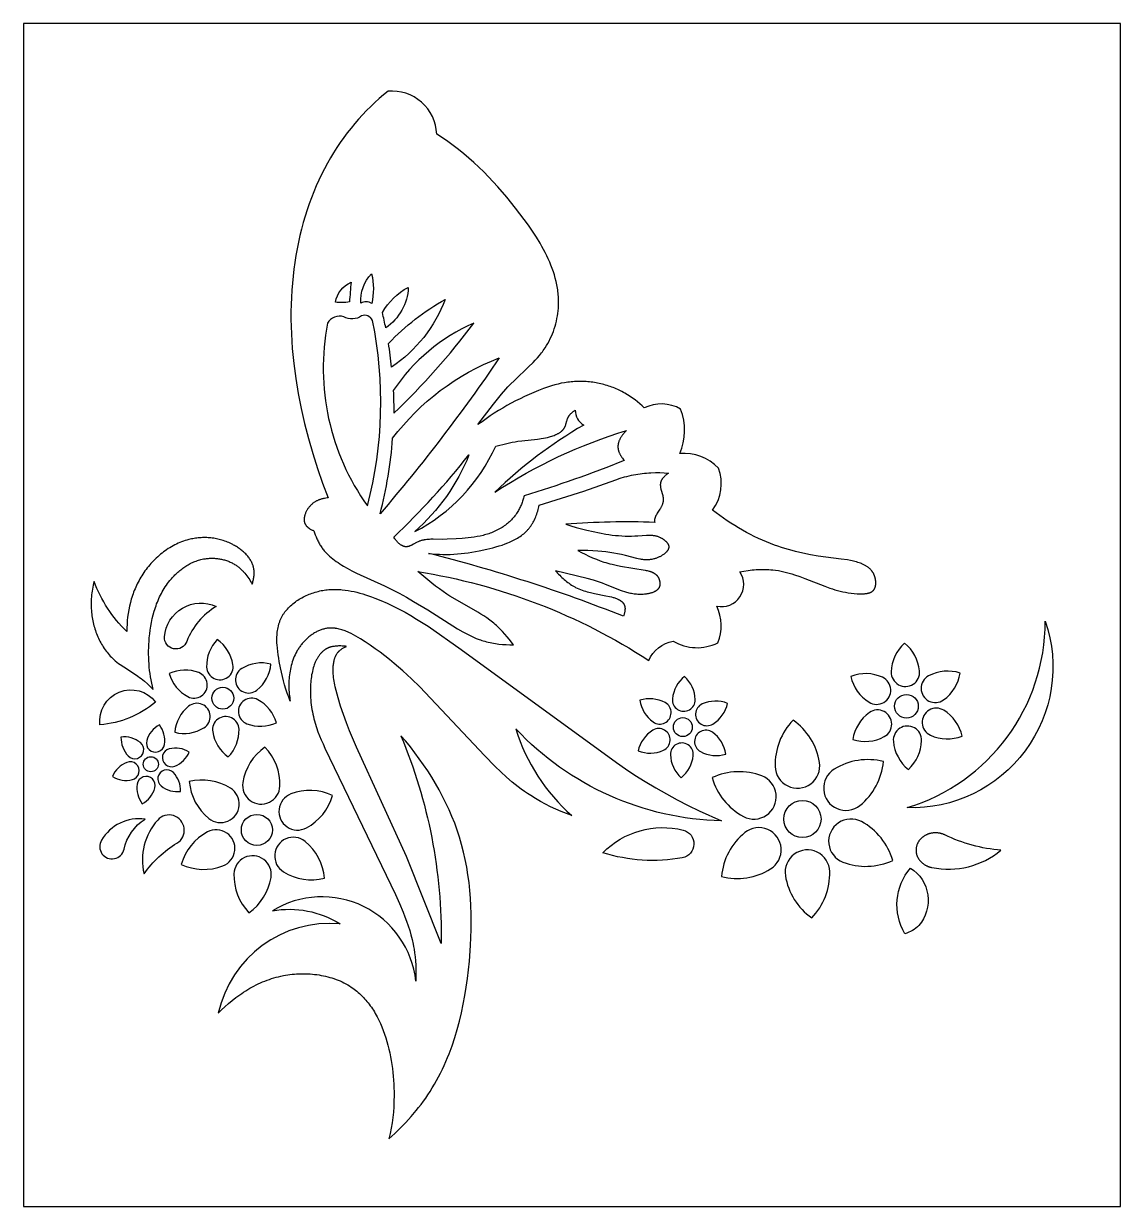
# Model space of a CAD drawing. Extents: x 140 to 465, y 89 to 439.
import ezdxf

# ---------------------------------------------------------------- set-up
doc = ezdxf.new("R2010")
doc.units = 0
doc.layers.add('LAYER_01', color=7, linetype='CONTINUOUS')

msp = doc.modelspace()

# ---------------------------------------------------------------- linework, layer by layer
at = {"layer": 'LAYER_01'}
msp.add_lwpolyline([(139.79, 88.6), (465.09, 88.6), (465.09, 439.35), (139.79, 439.35)], close=True, dxfattribs=at)
for points in [[(230.12, 298.71), (229.77, 298.68), (229.42, 298.63), (229.07, 298.57), (228.72, 298.5), (228.54, 298.47), (228.37, 298.42), (228.2, 298.38), (228.02, 298.33), (227.85, 298.28), (227.68, 298.22), (227.51, 298.16), (227.35, 298.1), (227.18, 298.03), (227.02, 297.96), (226.85, 297.88), (226.69, 297.8), (226.53, 297.72), (226.37, 297.63), (226.22, 297.54), (226.06, 297.44), (225.91, 297.34), (225.76, 297.23), (225.61, 297.12), (225.46, 297.01), (225.32, 296.89), (225.18, 296.76), (225.04, 296.63), (224.9, 296.49), (224.77, 296.35), (224.63, 296.19), (224.5, 296.04), (224.37, 295.88), (224.25, 295.71), (224.13, 295.54), (224.01, 295.37), (223.9, 295.19), (223.8, 295.01), (223.7, 294.83), (223.6, 294.64), (223.51, 294.45), (223.43, 294.27), (223.35, 294.08), (223.28, 293.89), (223.22, 293.69), (223.16, 293.5), (223.14, 293.41), (223.11, 293.31), (223.09, 293.22), (223.07, 293.12), (223.05, 293.02), (223.04, 292.93), (223.03, 292.84), (223.01, 292.74), (223, 292.65), (223, 292.55), (222.99, 292.46), (222.99, 292.37), (222.99, 292.27), (222.99, 292.18), (222.99, 292.09), (223, 292), (223.01, 291.91), (223.02, 291.82), (223.03, 291.73), (223.05, 291.65), (223.07, 291.56), (223.09, 291.47), (223.11, 291.39), (223.14, 291.31), (223.17, 291.22), (223.2, 291.14), (223.23, 291.06), (223.27, 290.98), (223.31, 290.9), (223.33, 290.87), (223.35, 290.83), (223.37, 290.79), (223.4, 290.75), (223.42, 290.71), (223.45, 290.67), (223.5, 290.59), (223.56, 290.51), (223.62, 290.43), (223.69, 290.36), (223.75, 290.29), (223.82, 290.22), (223.89, 290.15), (223.97, 290.08), (224.04, 290.01), (224.12, 289.95), (224.2, 289.88), (224.28, 289.82), (224.36, 289.76), (224.45, 289.7), (224.53, 289.64), (224.62, 289.58), (224.79, 289.48), (224.98, 289.37), (225.16, 289.27), (225.34, 289.18), (225.53, 289.1), (225.72, 289.01), (225.9, 288.94), (226.09, 288.33), (226.3, 287.72), (226.53, 287.12), (226.65, 286.82), (226.78, 286.52), (226.92, 286.23), (227.05, 285.94), (227.2, 285.65), (227.35, 285.37), (227.51, 285.09), (227.67, 284.81), (227.84, 284.54), (228.01, 284.27), (228.19, 284.02), (228.38, 283.76), (228.57, 283.51), (228.76, 283.27), (228.96, 283.02), (229.17, 282.79), (229.38, 282.55), (229.6, 282.33), (229.82, 282.1), (230.04, 281.88), (230.27, 281.66), (230.51, 281.45), (230.99, 281.03), (231.48, 280.63), (231.99, 280.24), (232.51, 279.86), (233.04, 279.5), (233.57, 279.15), (234.12, 278.8), (234.67, 278.47), (235.79, 277.83), (237.15, 277.1), (238.52, 276.42), (246.79, 272.61), (248.98, 271.54), (251.16, 270.41), (253.31, 269.24), (255.45, 268.03), (259.69, 265.49), (268.48, 259.92), (270.03, 259.01), (270.82, 258.58), (271.61, 258.16), (272.41, 257.77), (273.22, 257.39), (274.04, 257.05), (274.87, 256.72), (275.28, 256.57), (275.7, 256.43), (276.13, 256.3), (276.55, 256.17), (277.07, 256.03), (277.59, 255.9), (278.12, 255.79), (278.65, 255.68), (279.18, 255.58), (279.71, 255.5), (280.25, 255.43), (280.78, 255.36), (281.86, 255.26), (282.95, 255.2), (284.03, 255.17), (285.11, 255.17), (283.85, 256.77), (283.2, 257.55), (282.53, 258.32), (281.85, 259.07), (281.14, 259.79), (280.41, 260.5), (280.04, 260.84), (279.66, 261.17), (279.26, 261.51), (278.86, 261.84), (278.02, 262.49), (277.17, 263.1), (276.3, 263.69), (275.41, 264.27), (274.51, 264.82), (267.14, 269.05), (266.23, 269.6), (265.34, 270.17), (264.2, 270.93), (263.09, 271.72), (261.99, 272.54), (260.91, 273.37), (256.67, 276.83, -0.10604), (325.2, 250.51, -0.242634), (332.47, 256.25, 0.257913), (345.66, 255.74, 0.217776), (345.37, 266.6, 0.675058), (352.24, 276.78), (353.44, 277), (354.66, 277.19), (355.88, 277.34), (356.5, 277.4), (357.11, 277.45), (357.72, 277.48), (358.34, 277.51), (358.96, 277.52), (359.57, 277.51), (360.19, 277.5), (360.8, 277.47), (361.41, 277.42), (362.02, 277.36), (362.84, 277.26), (363.65, 277.13), (364.46, 276.97), (365.26, 276.8), (366.06, 276.6), (366.86, 276.39), (367.65, 276.16), (368.44, 275.91), (370, 275.39), (371.54, 274.82), (377.47, 272.5), (378.93, 271.97), (379.67, 271.73), (380.42, 271.49), (381.18, 271.27), (381.95, 271.07), (382.74, 270.88), (383.55, 270.72), (384.38, 270.58), (385.24, 270.45), (386.12, 270.36), (387.02, 270.29), (387.77, 270.26), (388.14, 270.25), (388.51, 270.25), (388.88, 270.27), (389.06, 270.28), (389.24, 270.29), (389.42, 270.31), (389.6, 270.33), (389.77, 270.36), (389.94, 270.39), (390.11, 270.42), (390.27, 270.46), (390.43, 270.5), (390.51, 270.52), (390.59, 270.54), (390.66, 270.57), (390.74, 270.59), (390.81, 270.62), (390.89, 270.65), (390.96, 270.68), (391.03, 270.71), (391.1, 270.74), (391.17, 270.78), (391.23, 270.81), (391.3, 270.85), (391.36, 270.89), (391.42, 270.93), (391.49, 270.97), (391.54, 271.01), (391.6, 271.06), (391.66, 271.1), (391.71, 271.15), (391.77, 271.2), (391.82, 271.25), (391.87, 271.3), (391.92, 271.36), (391.96, 271.41), (392.01, 271.47), (392.05, 271.53), (392.08, 271.57), (392.11, 271.62), (392.14, 271.67), (392.16, 271.71), (392.19, 271.76), (392.21, 271.81), (392.24, 271.86), (392.26, 271.91), (392.28, 271.96), (392.31, 272.01), (392.33, 272.07), (392.35, 272.12), (392.36, 272.17), (392.38, 272.23), (392.4, 272.28), (392.41, 272.34), (392.44, 272.45), (392.47, 272.57), (392.49, 272.69), (392.51, 272.81), (392.52, 272.93), (392.54, 273.05), (392.55, 273.18), (392.55, 273.3), (392.55, 273.43), (392.55, 273.56), (392.55, 273.68), (392.54, 273.81), (392.54, 273.94), (392.52, 274.07), (392.51, 274.2), (392.49, 274.33), (392.47, 274.45), (392.45, 274.58), (392.43, 274.71), (392.4, 274.83), (392.37, 274.96), (392.34, 275.08), (392.3, 275.2), (392.27, 275.32), (392.24, 275.42), (392.2, 275.52), (392.17, 275.62), (392.13, 275.72), (392.09, 275.81), (392.05, 275.91), (392.01, 276), (391.96, 276.09), (391.92, 276.18), (391.87, 276.27), (391.83, 276.36), (391.78, 276.44), (391.73, 276.53), (391.67, 276.61), (391.62, 276.7), (391.57, 276.78), (391.51, 276.86), (391.45, 276.94), (391.4, 277.02), (391.34, 277.09), (391.28, 277.17), (391.21, 277.24), (391.09, 277.39), (390.95, 277.53), (390.82, 277.66), (390.67, 277.8), (390.53, 277.92), (390.38, 278.05), (390.22, 278.17), (390.06, 278.28), (389.9, 278.39), (389.73, 278.5), (389.56, 278.6), (389.38, 278.7), (389.2, 278.8), (389.02, 278.89), (388.84, 278.98), (388.65, 279.07), (388.45, 279.15), (388.26, 279.23), (388.06, 279.31), (387.66, 279.46), (387.24, 279.59), (386.82, 279.72), (386.38, 279.83), (385.94, 279.94), (385.5, 280.03), (385.04, 280.12), (384.12, 280.29), (382.25, 280.55), (375.47, 281.47), (373.16, 281.86), (370.94, 282.3), (368.77, 282.8), (367.71, 283.07), (366.65, 283.36), (365.6, 283.67), (364.56, 284), (363.52, 284.35), (362.48, 284.72), (361.29, 285.17), (360.09, 285.66), (358.9, 286.17), (357.71, 286.71), (356.52, 287.28), (355.34, 287.87), (354.17, 288.49), (353, 289.14), (351.84, 289.81), (350.7, 290.49), (349.57, 291.21), (348.45, 291.94), (347.35, 292.69), (346.26, 293.46), (345.2, 294.24), (344.15, 295.05, 0.252212), (345.88, 307.54, 0.23233), (334.39, 311.84, 0.195797), (334.67, 325.02, 0.254622), (323.87, 325.38), (323.23, 326), (322.57, 326.6), (321.88, 327.18), (321.16, 327.74), (320.43, 328.29), (319.67, 328.81), (318.89, 329.3), (318.08, 329.78), (317.67, 330), (317.26, 330.23), (316.84, 330.44), (316.41, 330.65), (315.99, 330.85), (315.55, 331.04), (315.11, 331.23), (314.67, 331.4), (314.22, 331.57), (313.77, 331.74), (313.32, 331.89), (312.86, 332.04), (312.4, 332.18), (311.93, 332.31), (311.47, 332.43), (310.99, 332.55), (310.52, 332.65), (310.04, 332.75), (309.56, 332.84), (309.08, 332.92), (308.6, 332.99), (308.11, 333.06), (307.62, 333.11), (307.13, 333.16), (306.64, 333.19), (306.15, 333.22), (305.66, 333.24), (305.16, 333.25), (304.67, 333.25), (304.18, 333.25), (303.68, 333.23), (303.19, 333.2), (302.69, 333.17), (302.2, 333.13), (301.71, 333.07), (301.22, 333.01), (300.72, 332.95), (300.24, 332.87), (299.26, 332.69), (298.29, 332.47), (297.33, 332.23), (296.39, 331.95), (295.45, 331.64), (293.97, 331.11), (292.53, 330.55), (291.12, 329.98), (289.73, 329.38), (288.37, 328.76), (287.03, 328.13), (285.71, 327.46), (284.42, 326.78), (283.14, 326.07), (281.88, 325.34), (280.63, 324.58), (279.39, 323.81), (278.17, 323), (276.95, 322.17), (275.75, 321.31), (274.55, 320.43), (279.12, 326.54), (280.31, 328.03), (281.53, 329.5), (282.79, 330.93), (283.44, 331.63), (284.1, 332.32), (285.44, 333.64), (289.55, 337.54), (290.89, 338.87), (291.53, 339.55), (292.16, 340.24), (292.77, 340.95), (293.35, 341.68), (293.64, 342.05), (293.91, 342.43), (294.18, 342.81), (294.45, 343.2), (294.86, 343.86), (295.26, 344.53), (295.63, 345.22), (295.99, 345.93), (296.32, 346.64), (296.62, 347.37), (296.91, 348.1), (297.17, 348.85), (297.41, 349.6), (297.62, 350.36), (297.81, 351.13), (297.98, 351.9), (298.12, 352.67), (298.24, 353.44), (298.34, 354.22), (298.4, 354.99), (298.44, 355.49), (298.46, 355.99), (298.47, 356.49), (298.47, 356.99), (298.46, 357.49), (298.44, 357.98), (298.41, 358.48), (298.37, 358.97), (298.32, 359.47), (298.26, 359.96), (298.2, 360.45), (298.12, 360.94), (297.94, 361.92), (297.73, 362.9), (297.49, 363.87), (297.21, 364.83), (296.91, 365.79), (296.57, 366.75), (296.21, 367.7), (295.82, 368.65), (295.41, 369.59), (294.97, 370.53), (294.51, 371.46), (294.03, 372.38), (293.53, 373.3), (293.01, 374.21), (291.91, 376.02), (290.76, 377.8), (289.55, 379.56), (288.3, 381.29), (285.72, 384.66), (283.1, 387.89), (280.41, 390.99), (279.04, 392.49), (277.65, 393.95), (276.24, 395.39), (274.81, 396.78), (273.35, 398.14), (271.87, 399.47), (270.35, 400.75), (268.81, 402), (267.24, 403.21), (265.63, 404.38), (263.99, 405.51), (262.31, 406.61, 0.42971), (247.88, 419.3), (246.56, 418.23), (245.27, 417.12), (244, 415.98), (242.75, 414.8), (241.53, 413.58), (240.33, 412.33), (239.15, 411.05), (238.01, 409.73), (236.89, 408.37), (235.79, 406.98), (234.73, 405.56), (233.7, 404.1), (232.69, 402.61), (231.72, 401.08), (230.78, 399.52), (229.87, 397.93), (229, 396.31), (228.16, 394.66), (227.35, 392.97), (226.58, 391.26), (225.84, 389.51), (225.14, 387.74), (224.48, 385.93), (223.85, 384.1), (223.26, 382.25), (222.71, 380.36), (222.19, 378.45), (221.72, 376.52), (221.28, 374.56), (220.88, 372.58), (220.52, 370.58), (220.21, 368.56), (219.93, 366.52), (219.69, 364.45), (219.49, 362.37), (219.33, 360.27), (219.21, 358.16), (219.13, 356.03), (219.09, 353.89), (219.08, 351.73), (219.12, 349.56), (219.2, 347.38), (219.47, 342.99), (219.9, 338.57), (220.48, 334.13), (221.21, 329.67), (222.08, 325.21), (223.1, 320.74), (224.25, 316.29), (225.53, 311.85), (226.94, 307.44), (228.48, 303.06)], [(242.98, 365.14, -0.121451), (243.02, 356.39, 0.269494), (239.77, 356.47, -0.211529)], [(236.89, 362.69, -0.003454), (236.42, 356.81, -0.079869), (232.26, 356.76, -0.248216)], [(246.2, 353.66, -0.14656), (253.89, 361.14, -0.235156), (247.2, 349.13, 0.009493)], [(248.02, 344.54, -0.074916), (264.86, 357.59, -0.15453), (248.94, 337.52, 0.01448)], [(229.96, 350.53, 0.206537), (241.75, 296.37, 0.115716), (243.26, 351.36, 0.402465), (240.02, 352.68, -0.278757), (234.76, 352.38, 0.373124)], [(249.55, 323.8, 0.041127), (273.32, 350.52, 0.144965), (249.44, 330.54, -0.013797)], [(249.24, 316.4, -0.139848), (280.86, 340.22, -0.028696), (245.51, 294.02, 0.046504)], [(249.57, 287.08, 0.033779), (271.88, 311.46, -0.118017), (255.78, 288.7, 0.169456), (279.8, 314.07), (283.08, 314.88), (284.72, 315.23), (285.54, 315.38), (286.36, 315.52), (287.52, 315.67), (292.16, 316.13), (292.75, 316.21), (293.34, 316.3), (293.94, 316.4), (294.54, 316.52), (295.14, 316.66), (295.75, 316.81), (296.09, 316.91), (296.44, 317.02), (296.78, 317.13), (297.12, 317.25), (297.46, 317.39), (297.62, 317.46), (297.79, 317.53), (297.95, 317.6), (298.11, 317.68), (298.26, 317.76), (298.41, 317.85), (298.56, 317.93), (298.71, 318.02), (298.85, 318.12), (298.99, 318.21), (299.13, 318.31), (299.26, 318.42), (299.39, 318.52), (299.45, 318.58), (299.51, 318.63), (299.57, 318.69), (299.63, 318.75), (299.68, 318.8), (299.74, 318.86), (299.79, 318.92), (299.84, 318.98), (299.9, 319.05), (299.95, 319.11), (299.99, 319.17), (300.04, 319.24), (300.09, 319.3), (300.13, 319.37), (300.17, 319.44), (300.22, 319.51), (300.26, 319.58), (300.29, 319.65), (300.34, 319.74), (300.38, 319.83), (300.42, 319.92), (300.46, 320.01), (300.49, 320.1), (300.53, 320.19), (300.59, 320.39), (300.65, 320.58), (300.92, 321.57), (300.98, 321.77), (301.04, 321.97), (301.11, 322.16), (301.14, 322.26), (301.18, 322.35), (301.22, 322.45), (301.26, 322.54), (301.31, 322.63), (301.36, 322.72), (301.4, 322.8), (301.45, 322.87), (301.49, 322.95), (301.54, 323.02), (301.59, 323.1), (301.65, 323.17), (301.7, 323.24), (301.76, 323.31), (301.81, 323.38), (301.87, 323.45), (301.93, 323.52), (302, 323.59), (302.12, 323.72), (302.26, 323.84), (302.39, 323.96), (302.53, 324.08), (302.68, 324.2), (302.82, 324.31), (302.97, 324.42), (303.12, 324.52), (303.42, 324.72, 0.273451), (305.9, 320.3, 0.05973), (279.56, 300.4, -0.070353), (318.65, 318.72), (318.4, 318.48), (318.27, 318.36), (318.15, 318.23), (318.02, 318.1), (317.9, 317.97), (317.78, 317.83), (317.67, 317.69), (317.55, 317.55), (317.44, 317.4), (317.33, 317.26), (317.22, 317.11), (317.12, 316.96), (317.02, 316.8), (316.92, 316.65), (316.83, 316.49), (316.74, 316.33), (316.66, 316.17), (316.58, 316.01), (316.51, 315.84), (316.44, 315.68), (316.37, 315.51), (316.31, 315.35), (316.26, 315.18), (316.21, 315.01), (316.19, 314.93), (316.17, 314.84), (316.15, 314.76), (316.14, 314.67), (316.12, 314.59), (316.11, 314.5), (316.1, 314.41), (316.09, 314.33), (316.08, 314.24), (316.07, 314.16), (316.07, 314.07), (316.07, 313.99), (316.07, 313.9), (316.07, 313.82), (316.07, 313.75), (316.07, 313.68), (316.08, 313.54), (316.1, 313.41), (316.12, 313.27), (316.14, 313.13), (316.17, 313), (316.2, 312.86), (316.24, 312.73), (316.28, 312.59), (316.32, 312.46), (316.37, 312.33), (316.42, 312.19), (316.47, 312.06), (316.53, 311.93), (316.59, 311.8), (316.65, 311.67), (316.72, 311.55), (316.79, 311.42), (316.86, 311.29), (316.93, 311.17), (317.01, 311.05), (317.09, 310.93), (317.25, 310.69), (317.42, 310.46), (317.59, 310.23), (317.77, 310.01), (317.96, 309.8, -0.02107), (288.21, 299.31), (288.13, 298.98), (288.05, 298.66), (287.96, 298.34), (287.86, 298.02), (287.76, 297.7), (287.65, 297.38), (287.54, 297.07), (287.42, 296.75), (287.29, 296.44), (287.15, 296.14), (287.01, 295.84), (286.86, 295.54), (286.7, 295.24), (286.53, 294.95), (286.36, 294.66), (286.19, 294.37), (285.97, 294.04), (285.74, 293.72), (285.5, 293.4), (285.25, 293.09), (284.99, 292.79), (284.73, 292.49), (284.46, 292.2), (284.18, 291.92), (283.89, 291.64), (283.59, 291.38), (283.29, 291.12), (282.99, 290.87), (282.67, 290.62), (282.35, 290.39), (282.03, 290.16), (281.7, 289.95), (281.33, 289.72), (280.95, 289.5), (280.57, 289.29), (280.18, 289.09), (279.79, 288.9), (279.39, 288.72), (278.99, 288.55), (278.58, 288.39), (278.17, 288.23), (277.75, 288.09), (277.34, 287.95), (276.91, 287.83), (276.49, 287.71), (276.06, 287.59), (275.2, 287.39), (274.33, 287.21), (273.45, 287.06), (272.56, 286.93), (271.67, 286.82), (269.89, 286.64), (268.12, 286.52), (265.46, 286.42), (264.14, 286.4), (261.28, 286.43), (260.52, 286.42), (260.14, 286.41), (259.76, 286.39), (259.38, 286.35), (259.01, 286.31), (258.82, 286.28), (258.63, 286.25), (258.45, 286.22), (258.26, 286.18), (258.07, 286.13), (257.89, 286.09), (257.7, 286.03), (257.52, 285.98), (257.33, 285.91), (257.15, 285.85), (256.97, 285.78), (256.79, 285.7), (256.55, 285.59), (256.32, 285.47), (255.39, 284.97), (254.94, 284.72), (254.71, 284.61), (254.6, 284.56), (254.48, 284.51), (254.37, 284.46), (254.26, 284.42), (254.14, 284.38), (254.03, 284.34), (253.92, 284.31), (253.86, 284.3), (253.8, 284.28), (253.75, 284.27), (253.69, 284.26), (253.63, 284.25), (253.58, 284.24), (253.52, 284.24), (253.47, 284.23), (253.41, 284.22), (253.35, 284.22), (253.3, 284.22), (253.24, 284.22), (253.18, 284.22), (253.13, 284.22), (253.06, 284.23), (253, 284.23), (252.93, 284.24), (252.87, 284.25), (252.8, 284.26), (252.74, 284.28), (252.67, 284.29), (252.61, 284.31), (252.54, 284.33), (252.48, 284.35), (252.42, 284.38), (252.35, 284.4), (252.29, 284.43), (252.22, 284.46), (252.16, 284.49), (252.1, 284.52), (252.03, 284.55), (251.97, 284.58), (251.91, 284.62), (251.85, 284.66), (251.72, 284.73), (251.6, 284.82), (251.48, 284.9), (251.36, 285), (251.24, 285.09), (251.12, 285.19), (251.01, 285.3), (250.9, 285.4), (250.78, 285.51), (250.68, 285.62), (250.57, 285.74), (250.46, 285.86), (250.36, 285.98), (250.26, 286.1), (250.17, 286.22), (250.07, 286.34), (249.89, 286.59), (249.72, 286.84)], [(259.89, 282.25), (260.96, 282.12), (262.03, 282.03), (263.1, 281.97), (264.16, 281.94), (265.23, 281.93), (266.3, 281.96), (267.37, 282.01), (268.44, 282.08), (269.52, 282.18), (270.59, 282.3), (271.67, 282.45), (272.75, 282.62), (274.93, 283.01), (277.13, 283.48), (278.96, 283.93), (279.88, 284.18), (280.79, 284.45), (281.69, 284.73), (282.57, 285.05), (283.44, 285.38), (283.87, 285.56), (284.29, 285.75), (284.71, 285.94), (285.12, 286.15), (285.52, 286.36), (285.92, 286.57), (286.3, 286.8), (286.68, 287.04), (287.05, 287.29), (287.42, 287.54), (287.77, 287.81), (288.11, 288.08), (288.44, 288.37), (288.61, 288.52), (288.76, 288.67), (288.92, 288.82), (289.08, 288.98), (289.23, 289.14), (289.37, 289.3), (289.52, 289.47), (289.66, 289.63), (289.8, 289.8), (289.94, 289.98), (290.07, 290.15), (290.19, 290.33), (290.32, 290.51), (290.44, 290.7), (290.56, 290.88), (290.68, 291.07), (290.9, 291.46), (291.11, 291.85), (291.31, 292.25), (291.5, 292.66), (291.67, 293.08), (291.84, 293.5), (291.99, 293.93), (292.14, 294.36), (292.27, 294.79), (292.4, 295.22), (292.51, 295.66), (292.61, 296.09), (292.71, 296.53), (305.92, 300.7), (315.45, 304.08), (316.75, 304.51), (318.06, 304.91), (318.72, 305.09), (319.38, 305.26), (320.04, 305.42), (320.71, 305.56), (321.35, 305.68), (321.99, 305.79), (322.63, 305.88), (323.27, 305.96), (323.92, 306.03), (324.56, 306.09), (325.21, 306.13), (325.86, 306.17), (327.16, 306.2), (328.47, 306.19), (329.77, 306.15), (331.06, 306.07), (330.87, 305.93), (330.68, 305.79), (330.49, 305.64), (330.3, 305.48), (330.12, 305.32), (329.94, 305.15), (329.85, 305.06), (329.76, 304.97), (329.68, 304.88), (329.6, 304.79), (329.52, 304.7), (329.44, 304.61), (329.37, 304.51), (329.29, 304.42), (329.23, 304.32), (329.16, 304.23), (329.1, 304.13), (329.04, 304.03), (328.98, 303.93), (328.93, 303.83), (328.88, 303.72), (328.86, 303.67), (328.83, 303.62), (328.81, 303.57), (328.79, 303.52), (328.78, 303.46), (328.76, 303.41), (328.74, 303.36), (328.73, 303.3), (328.71, 303.25), (328.7, 303.2), (328.68, 303.12), (328.67, 303.05), (328.66, 302.97), (328.65, 302.9), (328.64, 302.82), (328.64, 302.75), (328.63, 302.67), (328.63, 302.59), (328.63, 302.51), (328.63, 302.44), (328.64, 302.36), (328.64, 302.28), (328.65, 302.2), (328.66, 302.12), (328.68, 301.97), (328.7, 301.81), (328.73, 301.65), (328.77, 301.49), (328.81, 301.33), (328.89, 301.01), (329.27, 299.7), (329.35, 299.37), (329.39, 299.21), (329.42, 299.05), (329.45, 298.89), (329.48, 298.72), (329.49, 298.56), (329.5, 298.48), (329.51, 298.4), (329.51, 298.32), (329.51, 298.24), (329.51, 298.16), (329.51, 298.08), (329.51, 298), (329.5, 297.92), (329.5, 297.84), (329.49, 297.76), (329.48, 297.68), (329.46, 297.6), (329.45, 297.52), (329.43, 297.44), (329.42, 297.36), (329.4, 297.28), (329.38, 297.2), (329.35, 297.13), (329.33, 297.05), (329.31, 296.97), (329.25, 296.81), (329.19, 296.66), (329.13, 296.5), (329.06, 296.35), (328.98, 296.2), (328.91, 296.05), (328.82, 295.89), (328.74, 295.74), (328.65, 295.6), (328.5, 295.36), (327.74, 294.19), (327.59, 293.96), (327.46, 293.73), (327.39, 293.61), (327.33, 293.49), (327.27, 293.37), (327.22, 293.25), (327.17, 293.13), (327.12, 293.01), (327.08, 292.89), (327.06, 292.83), (327.04, 292.77), (327.02, 292.71), (327.01, 292.65), (326.99, 292.59), (326.98, 292.53), (326.97, 292.47), (326.95, 292.4), (326.95, 292.34), (326.94, 292.28), (326.93, 292.22), (326.93, 292.15), (326.92, 292.09), (326.92, 292.03), (326.92, 291.96), (326.92, 291.9), (326.92, 291.83), (326.93, 291.77), (326.94, 291.69), (326.95, 291.6), (326.96, 291.52), (326.98, 291.44, 0.02742), (300.58, 290.91), (302.12, 290.41), (303.67, 289.96), (305.23, 289.53), (306.8, 289.14), (308.67, 288.71), (310.56, 288.32), (312.45, 287.98), (313.4, 287.83), (314.35, 287.7), (315.31, 287.59), (316.26, 287.51), (317.22, 287.44), (318.17, 287.39), (319.13, 287.37), (320.09, 287.38), (321.05, 287.41), (322, 287.47), (324.49, 287.67), (324.9, 287.68), (325.31, 287.69), (325.52, 287.68), (325.73, 287.68), (325.93, 287.67), (326.14, 287.65), (326.34, 287.63), (326.55, 287.6), (326.75, 287.57), (326.96, 287.53), (327.17, 287.49), (327.37, 287.44), (327.58, 287.38), (327.78, 287.32), (327.99, 287.25), (328.19, 287.17), (328.4, 287.08), (328.6, 286.99), (328.72, 286.93), (328.83, 286.87), (328.94, 286.81), (329.05, 286.75), (329.16, 286.68), (329.27, 286.62), (329.38, 286.55), (329.49, 286.48), (329.6, 286.4), (329.7, 286.33), (329.8, 286.25), (329.9, 286.17), (330, 286.09), (330.09, 286.01), (330.19, 285.92), (330.27, 285.84), (330.36, 285.75), (330.44, 285.66), (330.52, 285.57), (330.6, 285.48), (330.67, 285.39), (330.74, 285.3), (330.77, 285.26), (330.8, 285.21), (330.83, 285.16), (330.86, 285.12), (330.88, 285.07), (330.91, 285.02), (330.94, 284.98), (330.96, 284.93), (330.98, 284.88), (331, 284.84), (331.02, 284.79), (331.04, 284.74), (331.06, 284.69), (331.07, 284.65), (331.09, 284.6), (331.1, 284.55), (331.11, 284.5), (331.12, 284.45), (331.13, 284.41), (331.14, 284.36), (331.14, 284.32), (331.14, 284.29), (331.15, 284.25), (331.15, 284.21), (331.15, 284.18), (331.15, 284.14), (331.15, 284.1), (331.14, 284.07), (331.14, 284.03), (331.14, 283.99), (331.13, 283.96), (331.13, 283.92), (331.12, 283.89), (331.11, 283.85), (331.11, 283.81), (331.1, 283.78), (331.09, 283.74), (331.08, 283.71), (331.07, 283.67), (331.05, 283.63), (331.04, 283.6), (331.03, 283.56), (331.01, 283.53), (331, 283.49), (330.98, 283.46), (330.97, 283.42), (330.93, 283.35), (330.89, 283.28), (330.85, 283.21), (330.81, 283.14), (330.77, 283.07), (330.72, 283), (330.67, 282.93), (330.61, 282.86), (330.56, 282.8), (330.5, 282.73), (330.44, 282.66), (330.38, 282.6), (330.31, 282.53), (330.25, 282.47), (330.18, 282.4), (330.11, 282.34), (330.04, 282.28), (329.89, 282.15), (329.73, 282.03), (329.57, 281.91), (329.4, 281.8), (329.23, 281.69), (329.05, 281.58), (328.87, 281.47), (328.68, 281.37), (328.5, 281.27), (328.31, 281.18), (328.11, 281.09), (327.92, 281.01), (327.72, 280.93), (327.53, 280.85), (327.33, 280.78), (327.14, 280.72), (326.94, 280.66), (326.68, 280.59), (326.42, 280.52), (326.16, 280.47), (325.91, 280.42), (325.66, 280.39), (325.41, 280.36), (325.16, 280.34), (324.92, 280.33), (324.68, 280.32), (324.43, 280.32), (324.2, 280.33), (323.96, 280.35), (323.72, 280.37), (323.49, 280.39), (323.25, 280.42), (323.02, 280.46), (322.79, 280.5), (322.56, 280.54), (322.1, 280.64), (321.65, 280.74), (318.26, 281.66), (317.11, 281.91), (315.96, 282.14), (314.8, 282.35), (313.64, 282.52), (312.47, 282.67), (311.29, 282.8), (310.12, 282.9), (308.64, 283), (307.17, 283.06), (305.69, 283.09), (304.21, 283.08), (305.28, 282.51), (306.35, 281.97), (307.44, 281.45), (308.55, 280.96), (309.66, 280.5), (310.78, 280.08), (311.91, 279.69), (312.47, 279.52), (313.04, 279.35), (313.67, 279.18), (314.31, 279.02), (315.58, 278.73), (316.87, 278.47), (324.18, 277.26), (324.48, 277.2), (324.78, 277.13), (325.08, 277.06), (325.37, 276.98), (325.52, 276.94), (325.66, 276.89), (325.8, 276.84), (325.94, 276.79), (326.08, 276.74), (326.21, 276.68), (326.35, 276.62), (326.48, 276.56), (326.6, 276.49), (326.73, 276.42), (326.85, 276.35), (326.91, 276.31), (326.97, 276.27), (327.03, 276.23), (327.09, 276.19), (327.14, 276.14), (327.2, 276.1), (327.25, 276.06), (327.31, 276.01), (327.36, 275.96), (327.41, 275.91), (327.47, 275.86), (327.52, 275.81), (327.56, 275.76), (327.61, 275.71), (327.66, 275.65), (327.71, 275.6), (327.75, 275.54), (327.8, 275.48), (327.85, 275.4), (327.91, 275.32), (327.96, 275.24), (328.01, 275.15), (328.06, 275.07), (328.1, 274.98), (328.15, 274.89), (328.19, 274.8), (328.23, 274.7), (328.27, 274.61), (328.3, 274.51), (328.33, 274.42), (328.36, 274.32), (328.39, 274.22), (328.42, 274.13), (328.44, 274.03), (328.46, 273.93), (328.48, 273.83), (328.49, 273.73), (328.5, 273.63), (328.51, 273.54), (328.52, 273.44), (328.52, 273.34), (328.53, 273.24), (328.52, 273.15), (328.52, 273.05), (328.51, 272.96), (328.5, 272.87), (328.49, 272.82), (328.49, 272.78), (328.48, 272.73), (328.47, 272.69), (328.46, 272.64), (328.45, 272.6), (328.44, 272.55), (328.43, 272.51), (328.41, 272.47), (328.4, 272.43), (328.39, 272.39), (328.37, 272.35), (328.36, 272.31), (328.34, 272.27), (328.32, 272.23), (328.31, 272.2), (328.29, 272.16), (328.27, 272.12), (328.25, 272.08), (328.23, 272.05), (328.21, 272.01), (328.19, 271.98), (328.17, 271.94), (328.14, 271.91), (328.12, 271.87), (328.09, 271.84), (328.07, 271.8), (328.04, 271.77), (327.99, 271.7), (327.94, 271.64), (327.88, 271.58), (327.82, 271.52), (327.76, 271.46), (327.69, 271.4), (327.63, 271.34), (327.56, 271.29), (327.49, 271.24), (327.42, 271.18), (327.34, 271.13), (327.27, 271.08), (327.19, 271.04), (327.11, 270.99), (327.03, 270.94), (326.95, 270.9), (326.86, 270.86), (326.78, 270.82), (326.69, 270.78), (326.6, 270.74), (326.42, 270.66), (326.23, 270.6), (326.04, 270.53), (325.84, 270.47), (325.64, 270.42), (325.44, 270.37), (325.24, 270.32), (325.03, 270.28), (324.82, 270.24), (324.61, 270.21), (324.39, 270.18), (323.97, 270.13), (323.54, 270.1), (323.12, 270.08), (322.72, 270.08), (322.33, 270.08), (321.95, 270.09), (321.57, 270.12), (321.2, 270.15), (320.84, 270.19), (320.48, 270.25), (320.12, 270.31), (319.77, 270.37), (319.43, 270.45), (319.09, 270.53), (318.75, 270.62), (318.42, 270.71), (318.08, 270.81), (317.43, 271.03), (316.79, 271.26), (316.16, 271.5), (312.41, 273.05), (311.53, 273.38), (310.64, 273.69), (309.73, 273.98), (308.82, 274.26), (306.97, 274.78), (297.57, 277.1), (297.86, 276.75), (298.16, 276.41), (298.47, 276.08), (298.79, 275.75), (299.11, 275.42), (299.44, 275.1), (299.78, 274.79), (300.12, 274.49), (300.47, 274.2), (300.83, 273.91), (301.19, 273.63), (301.56, 273.37), (301.93, 273.11), (302.3, 272.87), (302.68, 272.64), (303.05, 272.42), (303.29, 272.3), (303.52, 272.17), (303.98, 271.95), (304.46, 271.73), (304.93, 271.54), (305.42, 271.36), (305.91, 271.19), (306.41, 271.03), (306.92, 270.88), (307.44, 270.74), (307.97, 270.61), (309.07, 270.37), (312.49, 269.7), (313.57, 269.47), (314.11, 269.34), (314.62, 269.2), (314.88, 269.12), (315.13, 269.04), (315.37, 268.96), (315.61, 268.87), (315.84, 268.77), (316.06, 268.67), (316.17, 268.62), (316.27, 268.57), (316.38, 268.51), (316.48, 268.46), (316.58, 268.4), (316.68, 268.34), (316.77, 268.28), (316.87, 268.22), (316.96, 268.15), (317.04, 268.09), (317.13, 268.02), (317.21, 267.95), (317.29, 267.88), (317.37, 267.81), (317.44, 267.73), (317.51, 267.65), (317.54, 267.61), (317.58, 267.58), (317.61, 267.54), (317.64, 267.49), (317.67, 267.45), (317.7, 267.41), (317.73, 267.37), (317.76, 267.33), (317.78, 267.28), (317.81, 267.24), (317.84, 267.2), (317.86, 267.15), (317.88, 267.11), (317.91, 267.06), (317.93, 267.02), (317.95, 266.97), (317.97, 266.92), (317.99, 266.87), (318, 266.82), (318.02, 266.78), (318.04, 266.73), (318.05, 266.68), (318.07, 266.62), (318.08, 266.57), (318.1, 266.49), (318.11, 266.4), (318.13, 266.32), (318.14, 266.23), (318.15, 266.14), (318.15, 266.05), (318.16, 265.96), (318.16, 265.87), (318.16, 265.78), (318.16, 265.68), (318.15, 265.59), (318.15, 265.49), (318.14, 265.4), (318.13, 265.3), (318.11, 265.11), (318.07, 264.92), (318.04, 264.72), (317.99, 264.53), (317.95, 264.34), (317.9, 264.15), (317.84, 263.97), (317.78, 263.78), (317.72, 263.6, 0.032897)], [(160.7, 273.92), (160.55, 273.36), (160.42, 272.79), (160.3, 272.23), (160.19, 271.66), (160.1, 271.09), (160.02, 270.52), (159.94, 269.94), (159.89, 269.36), (159.84, 268.79), (159.81, 268.21), (159.8, 267.62), (159.79, 267.04), (159.8, 266.46), (159.83, 265.87), (159.87, 265.28), (159.92, 264.7), (159.97, 264.21), (160.04, 263.72), (160.12, 263.23), (160.2, 262.75), (160.3, 262.26), (160.4, 261.78), (160.52, 261.29), (160.64, 260.81), (160.78, 260.33), (160.92, 259.86), (161.08, 259.39), (161.24, 258.92), (161.41, 258.45), (161.6, 257.99), (161.79, 257.53), (161.99, 257.08), (162.2, 256.63), (162.43, 256.19), (162.66, 255.76), (162.9, 255.33), (163.15, 254.91), (163.41, 254.49), (163.67, 254.08), (163.95, 253.68), (164.24, 253.29), (164.54, 252.91), (164.84, 252.53), (165.16, 252.17), (165.48, 251.81), (165.81, 251.46), (166.15, 251.13), (166.5, 250.8), (166.74, 250.59), (166.97, 250.39), (167.45, 250), (167.94, 249.63), (168.44, 249.26), (169.47, 248.56), (172.63, 246.55), (173.66, 245.85), (174.17, 245.49), (174.67, 245.12), (175.14, 244.74), (175.6, 244.36), (176.5, 243.56), (178.24, 241.91), (178.01, 242.84), (177.8, 243.78), (177.61, 244.71), (177.44, 245.66), (177.3, 246.61), (177.17, 247.56), (177.07, 248.51), (176.99, 249.47), (176.93, 250.43), (176.89, 251.39), (176.87, 252.36), (176.86, 253.33), (176.88, 254.3), (176.92, 255.27), (176.98, 256.24), (177.06, 257.21), (177.18, 258.35), (177.32, 259.49), (177.49, 260.63), (177.7, 261.76), (177.94, 262.89), (178.21, 264), (178.52, 265.1), (178.68, 265.65), (178.86, 266.19), (179.05, 266.73), (179.24, 267.27), (179.45, 267.8), (179.67, 268.32), (179.9, 268.84), (180.13, 269.36), (180.38, 269.87), (180.64, 270.37), (180.91, 270.87), (181.2, 271.36), (181.49, 271.85), (181.8, 272.33), (182.12, 272.8), (182.45, 273.27), (182.79, 273.72), (183.14, 274.17), (183.63, 274.75), (183.88, 275.04), (184.14, 275.32), (184.4, 275.59), (184.67, 275.86), (184.94, 276.13), (185.22, 276.39), (185.5, 276.65), (185.79, 276.9), (186.08, 277.14), (186.38, 277.38), (186.68, 277.61), (186.98, 277.84), (187.29, 278.06), (187.61, 278.27), (187.92, 278.48), (188.24, 278.68), (188.57, 278.87), (188.9, 279.05), (189.23, 279.23), (189.57, 279.4), (189.91, 279.56), (190.26, 279.71), (190.6, 279.85), (190.96, 279.98), (191.31, 280.11), (191.67, 280.22), (192.03, 280.33), (192.39, 280.42), (192.76, 280.51), (193.13, 280.59), (193.42, 280.64), (193.72, 280.68), (194.02, 280.72), (194.31, 280.75), (194.61, 280.78), (194.91, 280.8), (195.21, 280.81), (195.52, 280.82), (195.82, 280.82), (196.12, 280.81), (196.42, 280.8), (196.72, 280.78), (197.02, 280.75), (197.32, 280.71), (197.62, 280.67), (197.92, 280.63), (198.22, 280.57), (198.51, 280.51), (198.8, 280.45), (199.1, 280.37), (199.38, 280.29), (199.67, 280.21), (199.96, 280.12), (200.24, 280.02), (200.52, 279.91), (200.8, 279.8), (201.07, 279.68), (201.34, 279.55), (201.61, 279.42), (201.87, 279.28), (202.13, 279.13), (202.38, 278.98), (202.59, 278.85), (202.8, 278.71), (203, 278.57), (203.2, 278.43), (203.4, 278.28), (203.6, 278.12), (203.79, 277.96), (203.98, 277.8), (204.16, 277.64), (204.35, 277.47), (204.53, 277.3), (204.7, 277.12), (204.87, 276.94), (205.04, 276.76), (205.38, 276.39), (205.69, 276), (206, 275.61), (206.29, 275.2), (206.57, 274.79), (206.84, 274.37), (207.09, 273.95), (207.33, 273.52), (207.56, 273.08), (207.65, 273.35), (207.73, 273.63), (207.81, 273.92), (207.88, 274.2), (207.94, 274.49), (208, 274.78), (208.05, 275.07), (208.09, 275.36), (208.12, 275.65), (208.15, 275.94), (208.16, 276.23), (208.16, 276.38), (208.16, 276.53), (208.16, 276.67), (208.16, 276.81), (208.15, 276.96), (208.14, 277.1), (208.12, 277.25), (208.11, 277.39), (208.09, 277.53), (208.07, 277.67), (208.04, 277.81), (208.01, 277.96), (207.98, 278.1), (207.95, 278.24), (207.91, 278.39), (207.87, 278.53), (207.82, 278.67), (207.77, 278.81), (207.72, 278.94), (207.67, 279.08), (207.61, 279.22), (207.56, 279.35), (207.49, 279.49), (207.43, 279.62), (207.36, 279.75), (207.29, 279.88), (207.22, 280.01), (207.15, 280.14), (206.99, 280.4), (206.83, 280.65), (206.65, 280.9), (206.47, 281.14), (206.28, 281.38), (206.08, 281.62), (205.87, 281.85), (205.65, 282.07), (205.43, 282.29), (205.2, 282.51), (204.97, 282.72), (204.73, 282.93), (204.48, 283.13), (204.23, 283.33), (203.98, 283.53), (203.72, 283.71), (203.45, 283.9), (203.18, 284.07), (202.91, 284.25), (202.64, 284.41), (202.36, 284.58), (202.08, 284.73), (201.8, 284.88), (201.41, 285.08), (201.02, 285.27), (200.62, 285.45), (200.23, 285.62), (199.83, 285.77), (199.43, 285.92), (199.02, 286.06), (198.62, 286.18), (198.21, 286.3), (197.8, 286.41), (197.39, 286.51), (196.98, 286.59), (196.57, 286.67), (196.16, 286.74), (195.74, 286.79), (195.33, 286.84), (194.91, 286.88), (194.5, 286.91), (194.08, 286.93), (193.67, 286.94), (193.25, 286.94), (192.84, 286.93), (192.42, 286.91), (192.01, 286.89), (191.6, 286.85), (191.19, 286.8), (190.78, 286.75), (190.37, 286.69), (189.96, 286.61), (189.56, 286.53), (189.16, 286.44), (188.76, 286.34), (188.22, 286.2), (187.69, 286.03), (187.17, 285.86), (186.65, 285.67), (186.13, 285.46), (185.62, 285.24), (185.12, 285.01), (184.62, 284.76), (184.13, 284.5), (183.64, 284.23), (183.16, 283.94), (182.68, 283.65), (182.21, 283.34), (181.75, 283.02), (181.3, 282.68), (180.85, 282.34), (180.41, 281.99), (179.98, 281.62), (179.55, 281.25), (179.14, 280.87), (178.73, 280.47), (178.33, 280.07), (177.94, 279.66), (177.55, 279.24), (177.18, 278.82), (176.81, 278.38), (176.46, 277.94), (176.11, 277.49), (175.78, 277.04), (175.45, 276.57), (175.14, 276.1), (174.84, 275.63), (174.55, 275.16), (174.27, 274.69), (174.01, 274.21), (173.75, 273.73), (173.51, 273.24), (173.27, 272.75), (173.04, 272.25), (172.83, 271.75), (172.62, 271.25), (172.42, 270.74), (172.24, 270.23), (172.06, 269.72), (171.89, 269.2), (171.73, 268.68), (171.58, 268.16), (171.44, 267.64), (171.19, 266.58), (170.97, 265.52), (170.79, 264.45), (170.64, 263.38), (170.53, 262.31), (170.45, 261.23), (170.4, 260.16), (170.39, 259.09, -0.113559)], [(218.88, 238.42), (218.63, 239.01), (218.4, 239.61), (217.96, 240.81), (217.57, 242.01), (217.21, 243.23), (216.87, 244.47), (216.56, 245.73), (216, 248.29), (215.62, 250.22), (215.44, 251.19), (215.29, 252.16), (215.15, 253.14), (215.04, 254.12), (214.96, 255.09), (214.93, 255.58), (214.91, 256.06), (214.9, 256.54), (214.91, 257.02), (214.92, 257.49), (214.94, 257.96), (214.97, 258.43), (215.02, 258.89), (215.08, 259.35), (215.15, 259.81), (215.24, 260.26), (215.34, 260.7), (215.39, 260.92), (215.45, 261.14), (215.52, 261.36), (215.58, 261.58), (215.66, 261.79), (215.73, 262), (215.81, 262.21), (215.89, 262.42), (215.98, 262.63), (216.07, 262.84), (216.17, 263.04), (216.27, 263.24), (216.37, 263.43), (216.48, 263.62), (216.58, 263.81), (216.7, 263.99), (216.81, 264.18), (216.93, 264.36), (217.05, 264.54), (217.18, 264.72), (217.31, 264.89), (217.44, 265.07), (217.72, 265.41), (218.01, 265.74), (218.32, 266.07), (218.63, 266.39), (218.96, 266.7), (219.3, 267), (219.65, 267.3), (220.01, 267.58), (220.38, 267.86), (220.75, 268.13), (221.14, 268.39), (221.53, 268.64), (221.94, 268.88), (222.35, 269.11), (222.76, 269.33), (223.18, 269.54), (223.61, 269.75), (224.04, 269.94), (224.48, 270.12), (224.92, 270.29), (225.36, 270.45), (225.81, 270.6), (226.26, 270.74), (226.71, 270.87), (227.16, 270.99), (227.61, 271.1), (228.06, 271.2), (228.51, 271.28), (228.96, 271.35), (229.41, 271.41), (229.85, 271.47), (230.3, 271.51), (230.75, 271.54), (231.19, 271.56), (231.64, 271.57), (232.08, 271.58), (232.53, 271.57), (232.97, 271.56), (233.41, 271.54), (233.85, 271.51), (234.29, 271.47), (235.17, 271.37), (236.05, 271.24), (236.92, 271.08), (237.79, 270.9), (238.65, 270.7), (239.51, 270.47), (240.36, 270.23), (241.21, 269.96), (242.05, 269.69), (243, 269.36), (243.93, 269.01), (245.78, 268.27), (247.6, 267.47), (249.4, 266.62), (251.17, 265.72), (252.92, 264.77), (254.64, 263.78), (256.35, 262.76), (259.73, 260.62), (269.61, 253.78), (315.65, 220.24), (318.34, 218.35), (321.07, 216.52), (324.14, 214.56), (327.26, 212.69), (330.43, 210.9), (333.64, 209.17), (336.88, 207.52), (340.16, 205.93), (346.8, 202.93, -0.20111), (285.81, 230.18, 0.139451), (302.38, 204.54), (300.79, 205.12), (299.21, 205.74), (297.65, 206.41), (296.1, 207.12), (294.58, 207.87), (293.08, 208.67), (291.61, 209.51), (290.18, 210.4), (289.24, 211.03), (288.31, 211.67), (287.39, 212.34), (286.49, 213.02), (285.61, 213.72), (284.73, 214.44), (283.01, 215.92), (281.34, 217.45), (279.69, 219.03), (276.49, 222.27), (257.28, 242.7), (254.83, 245.07), (252.3, 247.38), (249.68, 249.64), (248.32, 250.74), (246.94, 251.83), (245.52, 252.91), (244.07, 253.96), (242.58, 255.01), (241.05, 256.03), (239.71, 256.89), (239.03, 257.31), (238.34, 257.71), (237.64, 258.1), (236.95, 258.46), (236.24, 258.79), (235.89, 258.95), (235.54, 259.1), (235.18, 259.24), (234.83, 259.37), (234.47, 259.49), (234.12, 259.61), (233.76, 259.71), (233.4, 259.8), (233.05, 259.88), (232.69, 259.95), (232.33, 260.01), (232.15, 260.03), (231.97, 260.05), (231.8, 260.07), (231.62, 260.09), (231.44, 260.1), (231.26, 260.1), (231.08, 260.11), (230.9, 260.11), (230.72, 260.11), (230.55, 260.1), (230.37, 260.09), (230.19, 260.07), (230.01, 260.05), (229.83, 260.03), (229.57, 259.99), (229.31, 259.94), (229.05, 259.89), (228.8, 259.82), (228.54, 259.75), (228.28, 259.67), (228.03, 259.58), (227.77, 259.49), (227.52, 259.39), (227.27, 259.28), (227.02, 259.16), (226.77, 259.04), (226.52, 258.91), (226.28, 258.78), (226.04, 258.64), (225.8, 258.49), (225.56, 258.34), (225.32, 258.18), (225.09, 258.02), (224.86, 257.85), (224.64, 257.67), (224.42, 257.49), (224.2, 257.31), (223.98, 257.12), (223.77, 256.93), (223.56, 256.73), (223.35, 256.53), (223.15, 256.33), (222.96, 256.12), (222.76, 255.91), (222.58, 255.7), (222.39, 255.48), (222.21, 255.26), (222.04, 255.03), (221.87, 254.81), (221.71, 254.58), (221.54, 254.35), (221.39, 254.11), (221.24, 253.88), (221.09, 253.64), (220.95, 253.4), (220.81, 253.15), (220.55, 252.66), (220.3, 252.16), (220.07, 251.65), (219.86, 251.13), (219.66, 250.6), (219.48, 250.07), (219.31, 249.54), (219.16, 248.99), (219.03, 248.45), (218.91, 247.9), (218.8, 247.34), (218.71, 246.78), (218.63, 246.22), (218.57, 245.66), (218.52, 245.1), (218.48, 244.53), (218.46, 243.97), (218.45, 243.4), (218.45, 242.84), (218.46, 242.28), (218.49, 241.72), (218.52, 241.16), (218.57, 240.6), (218.63, 240.05), (218.7, 239.5), (218.78, 238.96)], [(181.54, 257.5, -0.521468), (196.94, 266.53, 0.168674), (188.19, 256.16, -0.862466)], [(401.83, 206.84, 0.331143), (442.81, 262.17, -0.526279)], [(201.87, 249.28, 0.202987), (197.23, 256.71, 0.202987), (194.07, 248.55, 1.065396)], [(197.52, 145.85), (198.5, 146.85), (199.51, 147.82), (200.55, 148.76), (201.63, 149.67), (202.74, 150.54), (203.31, 150.96), (203.88, 151.37), (204.46, 151.77), (205.05, 152.16), (205.65, 152.54), (206.26, 152.91), (206.87, 153.27), (207.49, 153.61), (208.11, 153.94), (208.74, 154.26), (209.38, 154.57), (210.03, 154.87), (210.68, 155.15), (211.34, 155.41), (212, 155.67), (212.68, 155.91), (213.35, 156.13), (214.03, 156.34), (214.72, 156.53), (215.42, 156.71), (216.12, 156.87), (216.82, 157.02), (217.47, 157.14), (218.13, 157.25), (218.79, 157.34), (219.45, 157.41), (220.11, 157.48), (220.77, 157.53), (221.44, 157.56), (222.11, 157.58), (222.77, 157.59), (223.44, 157.58), (224.11, 157.56), (224.77, 157.52), (225.43, 157.47), (226.09, 157.4), (226.75, 157.32), (227.41, 157.22), (228.06, 157.11), (228.7, 156.99), (229.34, 156.85), (229.98, 156.69), (230.61, 156.52), (231.23, 156.33), (231.84, 156.13), (232.45, 155.92), (233.05, 155.69), (233.64, 155.44), (234.22, 155.18), (234.79, 154.9), (235.35, 154.61), (235.9, 154.3), (236.44, 153.97), (236.97, 153.63), (237.4, 153.34), (237.83, 153.02), (238.25, 152.7), (238.66, 152.37), (239.06, 152.03), (239.45, 151.68), (239.84, 151.31), (240.21, 150.94), (240.58, 150.56), (240.94, 150.17), (241.29, 149.77), (241.63, 149.36), (241.97, 148.94), (242.29, 148.52), (242.61, 148.08), (242.92, 147.64), (243.22, 147.19), (243.52, 146.74), (243.81, 146.27), (244.08, 145.8), (244.36, 145.32), (244.62, 144.84), (245.12, 143.85), (245.6, 142.84), (246.05, 141.81), (246.46, 140.75), (246.85, 139.68), (247.21, 138.59), (247.55, 137.49), (247.86, 136.37), (248.14, 135.24), (248.39, 134.11), (248.63, 132.96), (248.83, 131.81), (249.01, 130.65), (249.17, 129.5), (249.31, 128.34), (249.42, 127.18), (249.51, 126.02), (249.58, 124.87), (249.63, 123.73), (249.66, 122.59), (249.67, 121.47), (249.64, 119.8), (249.57, 118.16), (249.45, 116.54), (249.29, 114.93), (249.08, 113.33), (248.82, 111.75), (248.5, 110.17), (248.14, 108.6), (249.85, 110.18), (251.52, 111.81), (253.14, 113.49), (254.71, 115.23), (256.22, 117.01), (256.95, 117.92), (257.66, 118.84), (258.36, 119.78), (259.04, 120.72), (259.69, 121.68), (260.33, 122.65), (261, 123.72), (261.65, 124.8), (262.27, 125.89), (262.87, 127), (263.44, 128.12), (264, 129.24), (264.53, 130.39), (265.04, 131.54), (265.53, 132.7), (266, 133.87), (266.88, 136.24), (267.69, 138.65), (268.42, 141.09), (269.08, 143.55), (269.67, 146.04), (270.2, 148.56), (270.66, 151.09), (271.07, 153.63), (271.43, 156.19), (271.73, 158.75), (271.99, 161.32), (272.35, 166.01), (272.46, 168.35), (272.53, 170.69), (272.56, 173.03), (272.53, 175.36), (272.46, 177.68), (272.33, 180), (272.14, 182.31), (271.9, 184.61), (271.59, 186.89), (271.23, 189.16), (270.79, 191.42), (270.29, 193.67), (269.71, 195.89), (269.07, 198.1), (268.39, 200.16), (267.65, 202.21), (266.84, 204.23), (265.98, 206.23), (265.05, 208.22), (264.07, 210.17), (263.04, 212.11), (261.96, 214.01), (260.82, 215.89), (259.64, 217.75), (258.42, 219.57), (257.15, 221.36), (255.84, 223.11), (254.5, 224.84), (253.11, 226.52), (251.7, 228.17, -0.102616), (263.63, 166.6), (253.34, 192.39), (238.51, 224.75), (236.49, 229.58), (235.55, 232.02), (234.66, 234.48), (233.82, 236.96), (233.05, 239.45), (232.74, 240.52), (232.45, 241.59), (232.2, 242.67), (232.08, 243.22), (231.97, 243.76), (231.88, 244.31), (231.8, 244.87), (231.73, 245.42), (231.67, 245.98), (231.63, 246.55), (231.61, 247.11), (231.6, 247.68), (231.61, 248.26), (231.62, 248.57), (231.64, 248.88), (231.67, 249.19), (231.71, 249.5), (231.75, 249.81), (231.8, 250.12), (231.86, 250.42), (231.9, 250.57), (231.93, 250.72), (231.97, 250.86), (232.02, 251.01), (232.06, 251.15), (232.11, 251.3), (232.16, 251.44), (232.22, 251.58), (232.28, 251.71), (232.34, 251.85), (232.4, 251.98), (232.47, 252.11), (232.54, 252.24), (232.62, 252.37), (232.7, 252.49), (232.78, 252.61), (232.87, 252.73), (232.96, 252.85), (233.02, 252.92), (233.09, 253), (233.15, 253.07), (233.22, 253.14), (233.29, 253.21), (233.36, 253.28), (233.43, 253.35), (233.51, 253.42), (233.58, 253.48), (233.66, 253.55), (233.82, 253.67), (233.98, 253.79), (234.14, 253.91), (234.31, 254.02), (234.49, 254.12), (234.66, 254.22), (234.84, 254.32), (235.02, 254.41), (235.2, 254.49), (235.39, 254.57), (235.57, 254.65), (235.24, 254.69), (234.91, 254.72), (234.58, 254.75), (234.24, 254.77), (233.9, 254.79), (233.56, 254.79), (233.22, 254.79), (232.89, 254.78), (232.55, 254.76), (232.22, 254.73), (231.89, 254.68), (231.73, 254.66), (231.57, 254.63), (231.41, 254.6), (231.25, 254.57), (231.09, 254.53), (230.94, 254.49), (230.79, 254.44), (230.63, 254.4), (230.49, 254.35), (230.34, 254.29), (230.23, 254.25), (230.13, 254.21), (230.03, 254.16), (229.93, 254.12), (229.83, 254.07), (229.73, 254.02), (229.64, 253.97), (229.54, 253.92), (229.44, 253.86), (229.35, 253.8), (229.26, 253.75), (229.17, 253.69), (229.08, 253.63), (228.99, 253.56), (228.9, 253.5), (228.81, 253.43), (228.64, 253.3), (228.48, 253.15), (228.31, 253), (228.16, 252.85), (228, 252.69), (227.85, 252.52), (227.71, 252.35), (227.57, 252.18), (227.43, 252), (227.3, 251.81), (227.17, 251.62), (227.05, 251.42), (226.93, 251.22), (226.81, 251.02), (226.7, 250.81), (226.59, 250.6), (226.48, 250.38), (226.38, 250.16), (226.28, 249.94), (226.19, 249.71), (226.1, 249.48), (226.01, 249.24), (225.84, 248.76), (225.69, 248.27), (225.56, 247.77), (225.43, 247.26), (225.32, 246.74), (225.22, 246.21), (225.13, 245.68), (225.06, 245.14), (224.99, 244.6), (224.94, 244.06), (224.9, 243.51), (224.87, 242.97), (224.84, 242.42), (224.83, 241.33), (224.85, 240.26), (224.89, 239.51), (224.94, 238.76), (225.01, 238.04), (225.09, 237.32), (225.19, 236.61), (225.3, 235.91), (225.43, 235.22), (225.57, 234.54), (225.72, 233.87), (225.88, 233.2), (226.06, 232.55), (226.24, 231.9), (226.65, 230.62), (227.09, 229.37), (227.57, 228.13), (228.07, 226.92), (228.6, 225.72), (229.15, 224.53), (250.04, 181.09), (251.24, 178.46), (252.37, 175.82), (252.89, 174.49), (253.39, 173.15), (253.86, 171.8), (254.29, 170.45), (254.68, 169.08), (255.03, 167.71), (255.34, 166.32), (255.47, 165.62), (255.59, 164.92), (255.77, 163.74), (255.91, 162.56), (256.02, 161.37), (256.09, 160.17), (256.14, 158.97), (256.16, 157.78), (256.16, 156.58), (256.13, 155.38, 0.550845), (213.58, 176.26, -0.184583), (233.64, 172.39, 0.377827)], [(405.52, 247.37, 0.202987), (401.07, 255.63, 0.202987), (397.13, 247.11, 1.065396)], [(209, 241.7, 0.202987), (213.12, 249.42, 0.202987), (204.47, 248.09, 1.065396)], [(191.73, 246.89, 0.202987), (182.98, 246.59, 0.202987), (188.47, 239.77, 1.065396)], [(338.98, 238.89, 0.202987), (335.85, 245.74, 0.202987), (332.25, 239.13, 1.065396)], [(394.52, 245.5, 0.202987), (385.15, 245.77, 0.202987), (390.55, 238.1, 1.065396)], [(412.64, 238.78, 0.202987), (417.57, 246.76, 0.202987), (408.22, 245.92, 1.065396)], [(178.93, 238.17, -0.159069), (162.4, 231.44, -0.760083)], [(206.01, 231.72, 0.202987), (214.76, 232.02, 0.202987), (209.27, 238.85, 1.065396)], [(330.07, 237.98, 0.202987), (322.58, 238.7, 0.202987), (326.5, 232.27, 1.065396)], [(188.73, 236.92, 0.202987), (184.61, 229.19, 0.202987), (193.27, 230.53, 1.065396)], [(344.22, 231.63, 0.202987), (348.59, 237.77, 0.202987), (341.07, 237.59, 1.065396)], [(390.64, 235.04, 0.202987), (385.72, 227.05, 0.202987), (395.06, 227.9, 1.065396)], [(408.76, 228.32, 0.202987), (418.14, 228.05, 0.202987), (412.73, 235.72, 1.065396)], [(195.87, 229.33, 0.202987), (200.5, 221.9, 0.202987), (203.67, 230.07, 1.065396)], [(375.84, 220.27, 0.202987), (368.03, 232.79, 0.202987), (362.7, 219.03, 1.065396)], [(181.54, 225.59, 0.202987), (180.07, 231.4, 0.202987), (176.3, 226.73, 1.065396)], [(326.41, 229.81, 0.202987), (322.04, 223.68, 0.202987), (329.57, 223.86, 1.065396)], [(340.56, 223.47, 0.202987), (348.06, 222.75, 0.202987), (344.14, 229.18, 1.065396)], [(397.76, 226.45, 0.202987), (402.21, 218.19, 0.202987), (406.15, 226.71, 1.065396)], [(174.43, 226.14, 0.202987), (168.66, 227.76, 0.202987), (170.82, 222.17, 1.065396)], [(184.62, 219.15, 0.202987), (188.91, 223.34, 0.202987), (182.99, 224.27, 1.065396)], [(215.8, 213.25, 0.202987), (211.36, 224.78, 0.202987), (204.79, 214.31, 1.065396)], [(331.65, 222.55, 0.202987), (334.78, 215.7, 0.202987), (338.39, 222.31, 1.065396)], [(387.86, 207.49, 0.202987), (394.8, 220.51, 0.202987), (380.22, 218.26, 1.065396)], [(170.4, 220.26, 0.202987), (166.11, 216.07, 0.202987), (172.03, 215.15, 1.065396)], [(180.59, 213.27, 0.202987), (186.36, 211.65, 0.202987), (184.2, 217.24, 1.065396)], [(358.77, 216.24, 0.202987), (344.02, 215.74, 0.202987), (353.26, 204.24, 1.065396)], [(173.48, 213.83, 0.202987), (174.95, 208.01, 0.202987), (178.72, 212.68, 1.065396)], [(201.12, 212.64, 0.202987), (188.92, 214.56, 0.202987), (194.7, 203.64, 1.065396)], [(223.66, 200.84, 0.202987), (231.43, 210.45, 0.202987), (219.08, 210.9, 1.065396)], [(169.56, 194.5, -0.198067), (175.81, 203.46, 0.301445), (162.89, 197.17, 1.178295)], [(175.51, 187.21, -0.101647), (185.27, 196.32, 1.159828), (179.55, 203.16, 0.248423)], [(382.81, 190.69, 0.202987), (397.56, 191.19, 0.202987), (388.31, 202.69, 1.065396)], [(194.31, 199.63, 0.202987), (186.54, 190.02, 0.202987), (198.89, 189.57, 1.065396)], [(335.43, 200.18, -0.806863), (335.16, 191.99, -0.121608), (311.6, 193.45, -0.266763)], [(353.71, 199.44, 0.202987), (346.77, 186.42, 0.202987), (361.35, 188.68, 1.065396)], [(216.85, 187.83, 0.202987), (229.05, 185.91, 0.202987), (223.27, 196.82, 1.065396)], [(429.68, 194.21, -0.091456), (413.06, 198.74), (412.92, 198.8), (412.78, 198.86), (412.64, 198.92), (412.5, 198.97), (412.36, 199.03), (412.21, 199.07), (412.06, 199.12), (411.91, 199.16), (411.76, 199.2), (411.6, 199.23), (411.45, 199.26), (411.29, 199.29), (411.14, 199.31), (410.98, 199.33), (410.82, 199.35), (410.66, 199.36), (410.5, 199.37), (410.34, 199.37), (410.18, 199.37), (410.02, 199.37), (409.87, 199.36), (409.71, 199.35), (409.55, 199.34), (409.4, 199.32), (409.24, 199.3), (409.09, 199.27), (408.94, 199.24), (408.79, 199.21), (408.64, 199.17), (408.49, 199.13), (408.35, 199.09), (408.2, 199.04), (408.06, 198.99), (407.92, 198.94), (407.78, 198.89), (407.64, 198.83), (407.51, 198.76), (407.37, 198.69), (407.24, 198.62), (407.1, 198.55), (406.97, 198.47), (406.85, 198.39), (406.72, 198.31), (406.6, 198.22), (406.48, 198.13), (406.36, 198.04), (406.24, 197.94), (406.13, 197.84), (406.02, 197.74), (405.92, 197.64), (405.81, 197.53), (405.71, 197.42), (405.62, 197.31), (405.53, 197.19), (405.44, 197.08), (405.35, 196.96), (405.27, 196.84), (405.2, 196.72), (405.12, 196.6), (405.05, 196.48), (404.99, 196.35), (404.93, 196.23), (404.87, 196.1), (404.82, 195.97), (404.77, 195.85), (404.73, 195.72), (404.68, 195.58), (404.65, 195.45), (404.61, 195.32), (404.58, 195.18), (404.56, 195.04), (404.53, 194.9), (404.52, 194.77), (404.5, 194.63), (404.49, 194.49), (404.49, 194.34), (404.49, 194.2), (404.49, 194.06), (404.5, 193.92), (404.51, 193.78), (404.53, 193.64), (404.55, 193.5), (404.57, 193.36), (404.6, 193.22), (404.64, 193.08), (404.67, 192.94), (404.72, 192.8), (404.76, 192.67), (404.81, 192.54), (404.86, 192.4), (404.92, 192.27), (404.98, 192.15), (405.05, 192.02), (405.11, 191.9), (405.18, 191.77), (405.26, 191.66), (405.34, 191.54), (405.42, 191.42), (405.5, 191.31), (405.59, 191.19), (405.68, 191.08), (405.78, 190.97), (405.88, 190.86), (405.98, 190.75), (406.09, 190.65), (406.2, 190.55), (406.31, 190.45), (406.43, 190.35), (406.55, 190.26), (406.67, 190.17), (406.8, 190.08), (406.93, 189.99), (407.06, 189.91), (407.19, 189.83), (407.33, 189.75), (407.46, 189.68), (407.6, 189.61), (407.74, 189.55), (407.89, 189.48), (408.03, 189.42), (408.18, 189.37), (408.32, 189.32), (408.47, 189.27), (408.62, 189.23), (408.77, 189.19), (408.91, 189.15), (409.06, 189.12), (409.21, 189.09, 0.226268)], [(365.74, 186.67, 0.202987), (373.54, 174.15, 0.202987), (378.88, 187.9, 1.065396)], [(202.17, 187.22, 0.202987), (206.61, 175.69, 0.202987), (213.17, 186.16, 1.065396)], [(401.19, 169.47, -0.32218), (402.87, 188.93, -0.451875), (405.35, 171.88, -0.12771)]]:
    msp.add_lwpolyline(points, format="xyb", close=True, dxfattribs=at)
for centre, radius in [((198.87, 239.31), 3.27), ((401.64, 236.91), 3.51), ((335.32, 230.72), 2.81), ((177.51, 219.71), 2.24), ((370.79, 203.47), 5.51), ((208.98, 200.23), 4.62)]:
    msp.add_circle(centre, radius, dxfattribs=at)

doc.saveas('drawing.dxf')
